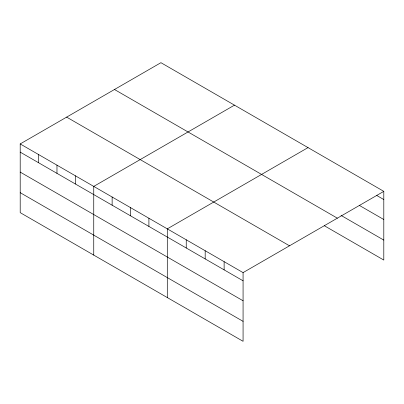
<?xml version="1.0" encoding="UTF-8"?>
<svg xmlns="http://www.w3.org/2000/svg" width="404" height="404" viewBox="0 0 404 404"><rect width="100%" height="100%" fill="white"/><g stroke="black" fill="none" stroke-linecap="round" stroke-linejoin="round"><path stroke-width="0.61" d="M243.072 300.768L243.072 272.609L20.2 143.935L20.2 212.64L243.072 341.314L243.072 300.768L20.2 172.094M324.261 225.69L383.8 260.065L383.8 191.36L160.928 62.686L20.2 143.935M234.477 105.151L93.748 186.401L93.748 255.101M308.025 147.612L167.296 228.861L167.296 297.561M243.072 272.609L383.8 191.36M376.765 195.491L383.8 199.551M359.444 205.459L383.8 219.518M341.042 215.408L383.8 240.092M114.489 89.501L337.36 218.175M66.64 117.125L289.511 245.799M20.2 152.126L243.072 280.8M20.2 192.673L243.072 321.342M224.124 261.671L224.124 269.862M205.181 250.738L205.181 258.924M186.239 239.799L186.239 247.99M148.909 218.246L148.909 226.437M130.522 207.631L130.522 215.822M112.135 197.016L112.135 205.207M75.361 175.785L75.361 183.972M56.974 165.17L56.974 173.356M38.587 154.555L38.587 162.741"/></g></svg>
